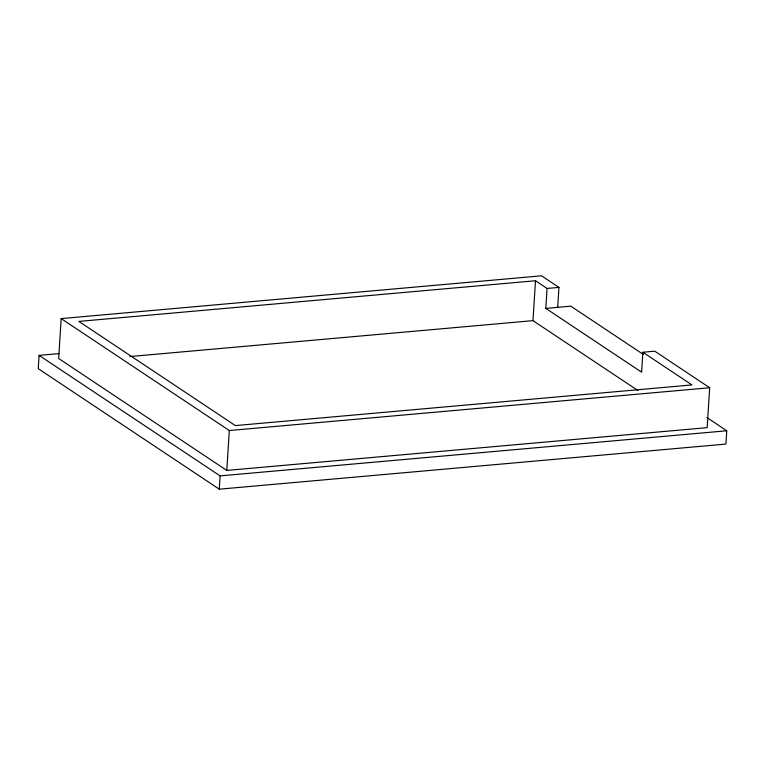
<?xml version="1.0" encoding="UTF-8"?>
<svg xmlns="http://www.w3.org/2000/svg" width="765" height="765" viewBox="0 0 765 765"><rect width="100%" height="100%" fill="white"/><g stroke="black" fill="none" stroke-linecap="round" stroke-linejoin="round"><path stroke-width="1.15" d="M59.307 353.573L39.092 355.371L38.25 368.673L219.268 489.189L725.909 444.073L726.75 430.772L706.86 417.527M557.695 307.339L558.947 287.391L541.553 275.811L61.171 318.594L58.666 358.498L226.794 470.427L707.176 427.645L709.681 387.75L654.764 351.183L642.877 352.244L641.625 372.192L545.808 308.4L547.061 288.453L535.5 280.745L78.891 321.415L235.362 425.589L691.971 384.919L642.877 352.244M219.268 489.189L220.1 475.887L39.092 355.371M226.794 470.427L229.309 430.532L61.171 318.594M637.962 390.542L532.985 320.65L535.5 280.745M547.061 288.453L558.947 287.391M545.808 308.4L570.824 306.172L643.451 354.53M129.887 356.547L532.985 320.65M229.309 430.532L709.681 387.75M220.1 475.887L726.75 430.772"/></g></svg>
